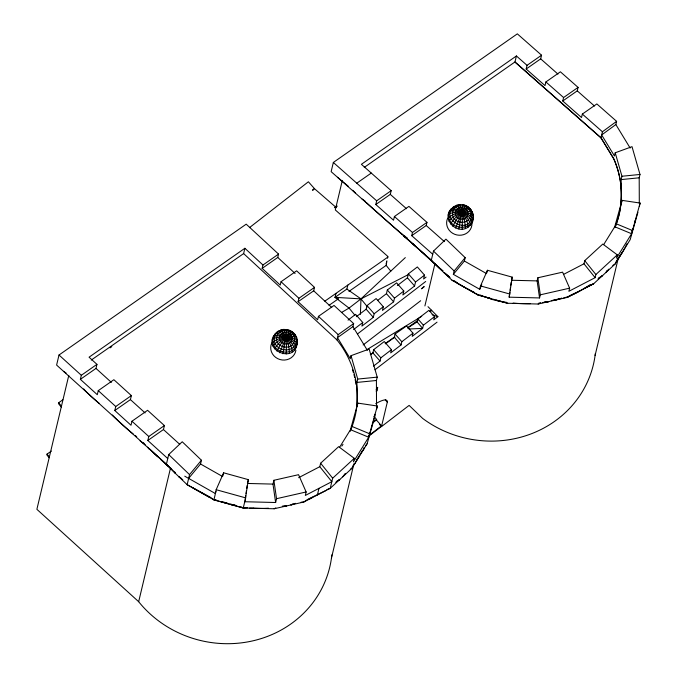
<?xml version="1.0" encoding="UTF-8"?>
<svg xmlns="http://www.w3.org/2000/svg" width="677" height="677" viewBox="0 0 677 677"><rect width="100%" height="100%" fill="white"/><g stroke="black" fill="none" stroke-linecap="round" stroke-linejoin="round"><path stroke-width="1.02" d="M292.362 351.854C291.364 343.688 285.846 335.58 278.839 331.324L277.832 331.408C256.854 349.163 298.506 366.9 297.279 339.956C290.12 335.53 278.069 336.909 272.23 343.002M468.281 227.023L470.667 224.933C468.636 216.852 459.869 208.863 451.449 208.601C440.939 218.993 457.068 235.359 468.281 227.023C467.282 218.866 461.765 210.75 454.758 206.502L453.751 206.587L450.84 209.481L455.401 206.324M297.279 339.956L297.372 344.178M470.667 224.933C476.76 217.994 471.979 205.876 462.856 204.725L462.645 205.47M360.401 314.356L360.976 298.887L405.311 257.607M289.46 353.276C289.274 345.126 286.566 336.41 281.353 330.097L277.832 331.408L274.921 334.311M465.387 228.445C465.192 220.304 462.484 211.588 457.271 205.266L453.751 206.587L453.226 207.39M253.63 508.249L258.648 508.376A38.149 12.956 3.1 0 0 268.456 508.19M339.448 447.505L350.483 429.683L357.828 403.111L377.343 406.014L368.686 437.215L353.445 461.841L354.283 458.329L338.627 446.668L320.627 463.22L319.798 466.69L331.84 481.677L305.319 495.446L306.148 491.967L298.549 474.687L273.889 480.289L276.538 498.695L275.624 502.512L244.939 501.742L245.768 495.64M246.039 493.609L246.453 490.563M246.733 488.532L247.147 485.485M244.939 501.742L248.332 479.646L223.622 472.8L216.166 489.708L215.269 493.482L188.621 478.385L200.536 463.999L201.433 460.225L182.231 441.759L168.708 454.58L166.305 464.65L187.123 484.673L213.771 499.778L243.449 507.995L274.134 508.766L303.753 502.038L330.266 488.269L351.879 468.391L367.12 443.773L374.94 416.084L374.94 414.222M563.687 274.329L583.989 263.793L584.733 260.653L602.792 244.058L617.28 254.848L595.878 274.523L595.134 277.663L568.875 291.296L569.628 288.165L562.587 272.154L537.851 277.782L540.305 294.825L539.561 297.939L509.172 297.178L509.849 292.202M510.119 290.213L510.526 287.226M510.796 285.229L511.203 282.241M509.172 297.178L512.218 277.138L487.432 270.275L480.526 285.931L479.722 289.291L453.345 274.337L454.149 270.969L465.175 257.658L445.931 239.142L433.492 251.099L431.291 260.298L432.163 261.263M286.253 353.927L286.456 344.161L285.034 332.263L283.739 329.403L280.633 330.037L280.202 330.799M462.171 229.105L462.374 219.331L460.952 207.441L459.658 204.581L456.552 205.207L456.12 205.969M282.944 353.775L286.997 329.657L283.739 329.403L283.418 330.139M458.862 228.953L462.856 204.725M376.53 406.268L376.42 380.491L377.216 377.14L369.151 349.053L351.016 355.679L350.288 358.717L337.476 337.654L352.929 326.619L353.656 323.589L334.049 305.445L318.444 316.354L317.623 319.789L298.092 301.714L313.696 290.814L314.517 287.378L296.636 270.834L281.04 281.742L280.236 285.085L262.16 268.363L277.765 257.455L278.56 254.103L246.2 224.172L59.009 355.01L56.606 365.072L171.163 468.645L175.368 473.358L174.717 471.979M62.876 399.785L58.645 402.747L58.45 403.56L61.243 407.046M51.359 451.085L47.043 454.106L46.857 454.902L49.159 457.77M68.792 375.38L36.88 509.316L138.667 601.709A108.523 101.389 13.4 0 0 254.18 640.535A108.523 101.389 13.4 0 0 331.848 554.869M167.761 458.557L147.831 440.473L163.453 429.548L164.401 425.571L147.586 410.304L131.964 421.229L131.008 425.241L114.794 410.524L130.416 399.608L131.372 395.588L113.88 379.712L98.258 390.637L97.293 394.699L80.368 379.34L81.333 375.278L96.955 364.353L89.068 357.185L244.879 248.281L262.955 265.012L262.16 268.363M80.368 379.34L95.99 368.415L96.955 364.353M114.794 410.524L115.75 406.513L131.372 395.588M147.831 440.473L148.779 436.496L164.401 425.571M138.667 601.709L170.477 468.188M201.433 460.225L189.526 474.611L187.148 484.724L209.946 497.02L213.771 499.778L216.775 500.193M91.268 360.071L243.618 253.587L244.879 248.281M215.404 493.601L213.915 499.88L243.255 508.004L244.744 501.767M222.945 475.635L223.622 472.8M248.332 479.646L247.427 483.454L272.983 484.097L273.889 480.289M298.092 301.714L298.912 298.278L314.517 287.378M639.308 203.328L639.198 177.806L639.993 174.463L632.013 146.655L615.215 152.79L614.454 155.981L601.658 134.96L615.85 124.551L616.612 121.352L596.852 103.936L582.338 114.075L581.518 117.527L562.756 100.991L577.261 90.853L578.082 87.392L560.395 71.804L545.89 81.951L545.019 85.615L526.173 69.012L540.678 58.865L541.558 55.201L517.33 33.85L333.338 162.455L331.146 171.653L431.291 260.298L439.855 268.532L443.046 270.749M342.283 180.615L335.301 209.929L387.913 256.498L387.498 258.225M354.909 315.237L349.036 308.094L335.047 297.338L335.995 293.353M337.798 298.828L335.047 297.338L346.878 289.062L347.826 285.085M350.051 431.469A98.216 91.75 13.4 0 0 336.943 339.922L338.195 334.624L353.656 323.589M432.738 254.256L411.718 235.655L426.214 225.517L426.967 222.361L408.916 206.383L394.412 216.513L393.532 220.22L375.794 204.513L376.674 200.815L391.171 190.677L361.391 164.316L516.416 55.963L527.044 65.339L526.173 69.012M317.403 494.946L318.969 488.354M375.794 204.513L390.29 194.384L391.171 190.677M348.054 320.119L355.594 314.34L362.762 322.506L361.899 326.111L373.315 317.361L374.169 313.747L383.3 306.749L376.133 298.582L367.01 305.581L366.147 309.186L356.364 316.692M354.283 458.329L332.669 478.199L330.232 488.337L326.873 489.606M357.033 406.462L356.931 382.42L357.727 379.069L351.016 355.679M386.152 263.886L386.643 261.838M348.951 291.406L386.178 265.392L386.889 260.806M357.236 405.625L357.828 403.111M383.3 306.749L382.429 310.413L393.616 301.824L394.488 298.168L403.788 291.025L396.62 282.859L387.32 289.993L386.449 293.657L377.656 300.402M370.319 354.689L372.883 352.903L373.653 349.696L384.274 341.538L391.441 349.704L390.671 352.912L401.063 344.94L401.833 341.733L412.97 333.186L406.606 325.933L395.055 334.006L394.293 337.214L385.171 343.586M331.493 557.89L353.758 464.422M373.45 366.122L380.042 361.061L380.812 357.862L391.441 349.704M411.718 235.655L412.471 232.49L426.967 222.361M376.894 390.841L377.741 387.312L377.055 387.828L376.217 391.365L376.894 390.841L376.167 389.275M403.788 291.025L402.84 294.994L414.586 285.982L415.534 282.021L424.521 275.124L417.354 266.958L408.366 273.846L407.427 277.815L397.357 285.542M376.547 409.365L377.343 406.014M372.367 423.286L376.649 419.486L373.873 416.321M376.497 420.112L381.523 425.85L381.379 426.485L368.99 435.988M379.391 424.225L381.481 426.603L387.295 402.18L385.298 399.895M424.521 275.124L423.599 279L426.078 277.096M412.97 333.186L412.208 336.393L422.626 328.396L423.387 325.197L434.524 316.65L428.964 310.303L417.827 318.85L417.1 321.913L407.579 328.023M424.894 305.945L434.896 263.928M434.524 316.65L433.762 319.857L437.892 316.684L427.999 306.673M453.345 274.337L464.371 261.026L465.175 257.658M516.416 55.963L514.96 62.072L600.964 137.871L613.76 158.892A98.537 92.055 13.4 0 1 614.877 227.684M486.831 272.797L487.432 270.275M512.218 277.138L511.473 280.253L537.106 280.896L537.851 277.782M562.756 100.991L563.577 97.539L578.082 87.392M600.964 137.871L602.42 131.77L616.612 121.352M639.325 206.392L640.12 203.058L622.053 200.367L621.258 203.701L621.156 179.591L621.951 176.248L615.215 152.79M603.672 244.634L614.741 226.753L622.053 200.367M617.28 254.848L616.51 258.106L631.599 233.726L640.12 203.058M595.091 355.476L618.287 258.123M286.726 330.291L286.938 329.555C292.557 330.503 297.085 335.335 297.44 341.064M637.929 212.256L630.177 239.675L615.088 264.055L593.687 283.731L567.436 297.364L538.113 304.024L507.725 303.262L478.334 295.13L451.957 280.176L422.22 252.284M279.762 352.819L285.889 337.62L290.01 330.478M455.68 227.997L460.453 215.735L465.082 206.46L465.928 205.647L465.827 206.426L467.951 207.695M472.377 222.318C469.389 214.321 457.974 209.438 449.799 211.131L448.216 215.066M606.651 270.876L606.169 272.256L608.648 269.184M276.927 351.126C280.363 343.764 285.516 336.638 292.21 331.95L294.47 334.675M452.845 226.304C456.281 218.933 461.435 211.816 468.129 207.128L468.662 207.28M215.269 493.482L216.098 491.604M479.722 289.291L481.753 284.687M274.625 348.824C278.822 341.8 286.253 335.961 294.199 333.947L294.96 334.336L295.037 335.25M450.543 223.994C454.741 216.978 462.171 211.139 470.117 209.125L470.879 209.515L470.955 210.42M359.106 456.662L356.627 460.301L362.618 450.256M616.772 260.433L615.088 264.055L612.803 265.46M221.438 501.437L226.744 503.375L227.057 502.74M236.366 505.558L230.645 504.45L230.959 503.806M631.785 231.306L633.52 227.861M273.026 346.049C277.942 339.389 287.429 335.834 295.587 336.351L296.509 337.011L296.636 338.018L295.443 335.944M448.944 221.227C453.861 214.567 463.347 211.012 471.505 211.529L472.428 212.189L473.358 216.242M369.168 434.202L370.556 431.613M356.204 461.088L354.943 463.44L354.012 463.686L351.879 468.391L350.305 469.229M448.149 218.18C453.988 212.087 466.038 210.708 473.198 215.134L473.291 219.356M622.425 252.166L617.779 258.749M272.298 339.888L275.531 333.431C283.951 333.685 292.718 341.682 294.749 349.764M361.89 451.847L364.361 448.242L363.701 447.869M273.212 336.926L273.88 335.961C282.055 334.26 293.471 339.143 296.458 347.14M449.13 212.104L449.799 211.131M342.731 476.811L345.253 473.426M365.411 445.821L367.12 443.773M430.259 311.538L431.613 310.32L429.81 311.42M424.2 286.515L421.492 288.8L423.971 286.896M249.458 227.65L308.382 181.783L314.399 188.544L312.427 190.085L312.782 190.398L314.466 188.671L336.207 207.534M408.595 274.464L360.976 298.887L349.036 308.094L341.868 312.283M353.538 329.581L362.762 322.506M357.481 333.964L425.698 281.48M363.126 344.948L420.671 300.732M374.982 369.769L437.046 322.159M372.519 422.651L376.649 419.486M368.313 435.988L381.523 425.85M381.481 426.603L409.12 405.396L422.676 418.445A108.295 101.169 13.4 0 0 530.726 434.008A108.295 101.169 13.4 0 0 595.345 353.47M598.053 278.873L602.674 275.471L598.4 278.196M370.996 354.393L373.552 352.531M385.509 343.84L394.894 337.011M407.706 327.702L417.946 320.255M429.903 311.564L431.613 310.32M364.268 167.397L514.985 61.945L600.99 137.744L613.785 158.765A98.537 92.055 13.4 0 1 620.631 206.341M110.055 347.851L111.781 346.641M356.771 183.196L371.275 173.058M527.044 65.339L541.558 55.201M334.472 207.754L337.044 205.96M335.225 207.594L336.943 206.4M262.955 265.012L278.56 254.103M324.799 301.18L387.963 257.032M329.047 305.327L338.568 298.667M563.713 297.931C573.301 295.561 582.034 289.688 590.496 284.543M335.758 482.278L339.786 479.511L337.036 480.949M567.436 297.364L571.202 294.867M307.146 499.787L303.753 502.038L301.113 502.199M366.807 349.687L421.712 316.337M312.63 497.273L308.577 499.533L307.993 499.228L325.789 490.588M579.681 290.983L572.124 294.47M298.642 477.683L319.798 466.69M293.023 503.857L290.848 504.966L295.612 503.333M584.488 288.402L593.687 283.731L588.389 286.007M274.134 508.766L275.784 507.936M277.308 332.221L279.483 331.155M538.113 304.024L540.754 302.924A33.105 7.007 2.4 0 1 538.774 303.144M554.607 300.283L561.851 298.21L551.256 300.69M540.305 294.825L569.628 288.165M546.881 301.595L545.095 302.001L549.267 301.493L542.565 302.653M276.538 498.695L306.148 491.967M552.897 300.486L557.289 299.496M544.376 302.382L547.481 301.714M460.055 204.699C430.614 215.024 474.695 241.435 471.505 211.529M542.641 302.602L549.267 301.493M282.571 506.447L286.693 505.914L282.284 506.201M621.951 176.248L639.993 174.463M621.156 179.591L639.198 177.806M357.727 379.069L377.216 377.14M356.931 382.42L376.42 380.491M247.638 507.733L243.449 507.995L240.919 506.861M408.993 328.997L422.626 328.396L417.1 321.913M249.441 508.148L253.647 508.131M459.658 204.581C465.387 204.209 470.481 207.957 472.554 213.196M335.047 297.338L360.976 298.887L367.484 306.909M230.645 504.45L234.911 505.042M496.469 300.393L504.094 301.976A33.105 7.007 2.4 0 0 506.692 302.365M465.192 287.666L457.161 283.121L478.334 295.13L482.185 296.01M490.876 298.836L483.141 296.23L490.8 298.582L490.986 299.2L507.725 303.262M487.161 297.685L490.8 298.582M480.526 285.931L509.916 294.063M216.166 489.708L245.844 497.925M496.385 300.131L500.058 301.24M432.095 314.695L437.892 316.684M479.765 294.85L482.303 295.883M615.52 223.495L632.369 230.476M614.741 226.753L631.599 233.726M351.312 426.171L369.515 433.703M350.483 429.683L368.686 437.215M617.187 259.528L617.746 259.765L622.764 251.658A38.047 17.382 -47.5 0 0 625.015 247.689M223.96 502.165L226.744 503.375M474.56 292.532L466.292 288.284M451.957 280.176L457.66 283.113L454.005 280.616M192.877 487.939L201.145 492.619M464.371 261.026L486.628 273.643M200.536 463.999L222.716 476.583M201.467 492.788L209.244 497.214M184.753 476.185L188.638 478.453M142.525 442.377L144.116 443.367M63.52 371.343L66.067 372.985M180.903 478.03L178.669 476.54L182.756 479.688M362.077 199.038L365.047 201.052M365.521 202.084L366.824 202.973A35.932 0.804 41.3 0 0 401.664 233.802M400.352 232.913L403.264 234.885M421.839 251.937L403.687 235.867L407.393 238.38L404.728 236.019M476.075 293.573L478.334 295.13M447.895 275.81L443.9 272.425L450.019 277.578M346.878 289.062L360.976 298.887M171.163 468.645L148.923 448.394L157.631 456.772M140.131 440.888L145.597 445.17M403.687 235.867L407.317 238.82M337.459 177.247L348.232 186.192M431.291 260.298L425.401 255.085M415.576 246.284L412.589 243.585M443.9 272.425L449.206 276.893M167.845 465.844L161.008 459.835M577.261 90.853L594.465 106.01M540.678 58.865L557.95 74.089M545.89 81.951L563.577 97.539M582.338 114.075L602.42 131.77M426.214 225.517L444.383 241.604M390.29 194.384L406.488 208.719M333.338 162.455L376.674 200.815M394.412 216.513L412.471 232.49M405.134 236.848L441.48 269.666M163.453 429.548L179.735 444.324M95.99 368.415L111.375 382.387M130.416 399.608L145.09 412.919M59.009 355.01L81.333 375.278M98.258 390.637L115.75 406.513M131.964 421.229L148.779 436.496M277.765 257.455L295.087 273.483M313.696 290.814L331.722 307.493M281.04 281.742L298.912 298.278M318.444 316.354L338.195 334.624M243.618 253.587L336.934 339.93M433.492 251.099L454.149 270.969M168.708 454.58L189.526 474.611M352.734 190.254L355.569 193.275M408.366 273.846L415.534 282.021M407.427 277.815L414.586 285.982M417.827 318.85L423.387 325.197M387.32 289.993L394.488 298.168M386.449 293.657L393.616 301.824M395.055 334.006L401.833 341.733M367.01 305.581L374.169 313.747M394.293 337.214L401.063 344.94M366.147 309.186L373.315 317.361M373.653 349.696L380.812 357.862M372.883 352.903L380.042 361.061M438.552 267.026L439.855 268.532M147.544 447.15L149.295 449.206M584.733 260.653L595.878 274.523M583.989 263.793L595.134 277.663M386.178 265.392L390.798 271.147M320.627 463.22L332.669 478.199M58.645 402.747L61.438 406.234M47.043 454.106L49.353 456.975M615.85 124.551L630.152 148.043M352.929 326.619L367.366 350.331M537.106 280.896L539.561 297.939M272.983 484.097L275.624 502.512M634.933 220.795L634.992 222.64M371.495 426.121L371.529 428.186M626.86 243.788A38.047 17.382 -47.5 0 1 625.421 246.902M530.446 303.643A33.105 7.007 2.4 0 1 513.132 303.093M375.743 403.704A30.448 6.567 -41.2 0 1 387.295 402.18M352.438 369.676A98.216 91.75 13.4 0 1 353.369 372.604M353.936 374.567A98.216 91.75 13.4 0 1 354.689 377.529M355.137 379.509A98.216 91.75 13.4 0 1 356.06 384.468M343.002 444.357A98.216 91.75 13.4 0 1 341.817 446.109M295.917 350.288A12.728 11.89 13.4 0 1 279.863 359.504A12.728 11.89 13.4 0 1 271.756 343.036M471.971 223.393A12.728 11.89 13.4 0 1 456.857 234.953A12.728 11.89 13.4 0 1 447.675 218.214M620.479 207.374A98.537 92.055 13.4 0 1 614.911 227.557M99.341 403.45A19.523 2.31 41 0 1 96.811 401.385M96.176 400.843A19.523 2.31 41 0 1 83.66 388.903M136.703 436.673A27.088 3.199 41 0 1 135.332 435.641M133.217 433.982A27.088 3.199 41 0 1 112.382 414.993M272.992 338.822C270.445 353.411 294.927 357.718 297.22 342.96C291.296 337.053 280.591 335.487 272.992 338.822M274.498 337.967C272.213 351.058 294.165 354.917 296.221 341.682C298.506 328.599 276.555 324.74 274.498 337.967M276.715 337.4C274.845 348.08 292.769 351.228 294.444 340.429C296.314 329.741 278.391 326.593 276.715 337.4M279.474 337.138C278.154 344.695 290.831 346.92 292.015 339.279C293.336 331.73 280.659 329.496 279.474 337.138M282.605 337.214C288.605 350.297 292.43 326.83 282.605 337.214M448.91 214C446.363 228.589 470.845 232.896 473.138 218.138C467.215 212.223 456.51 210.665 448.91 214M452.634 212.57C450.764 223.258 468.687 226.406 470.363 215.599C472.233 204.919 454.309 201.771 452.634 212.57M455.393 212.316C454.072 219.864 466.749 222.098 467.934 214.457C469.254 206.9 456.577 204.674 455.393 212.316M458.524 212.392C464.524 225.466 468.349 202.008 458.524 212.392"/></g></svg>
